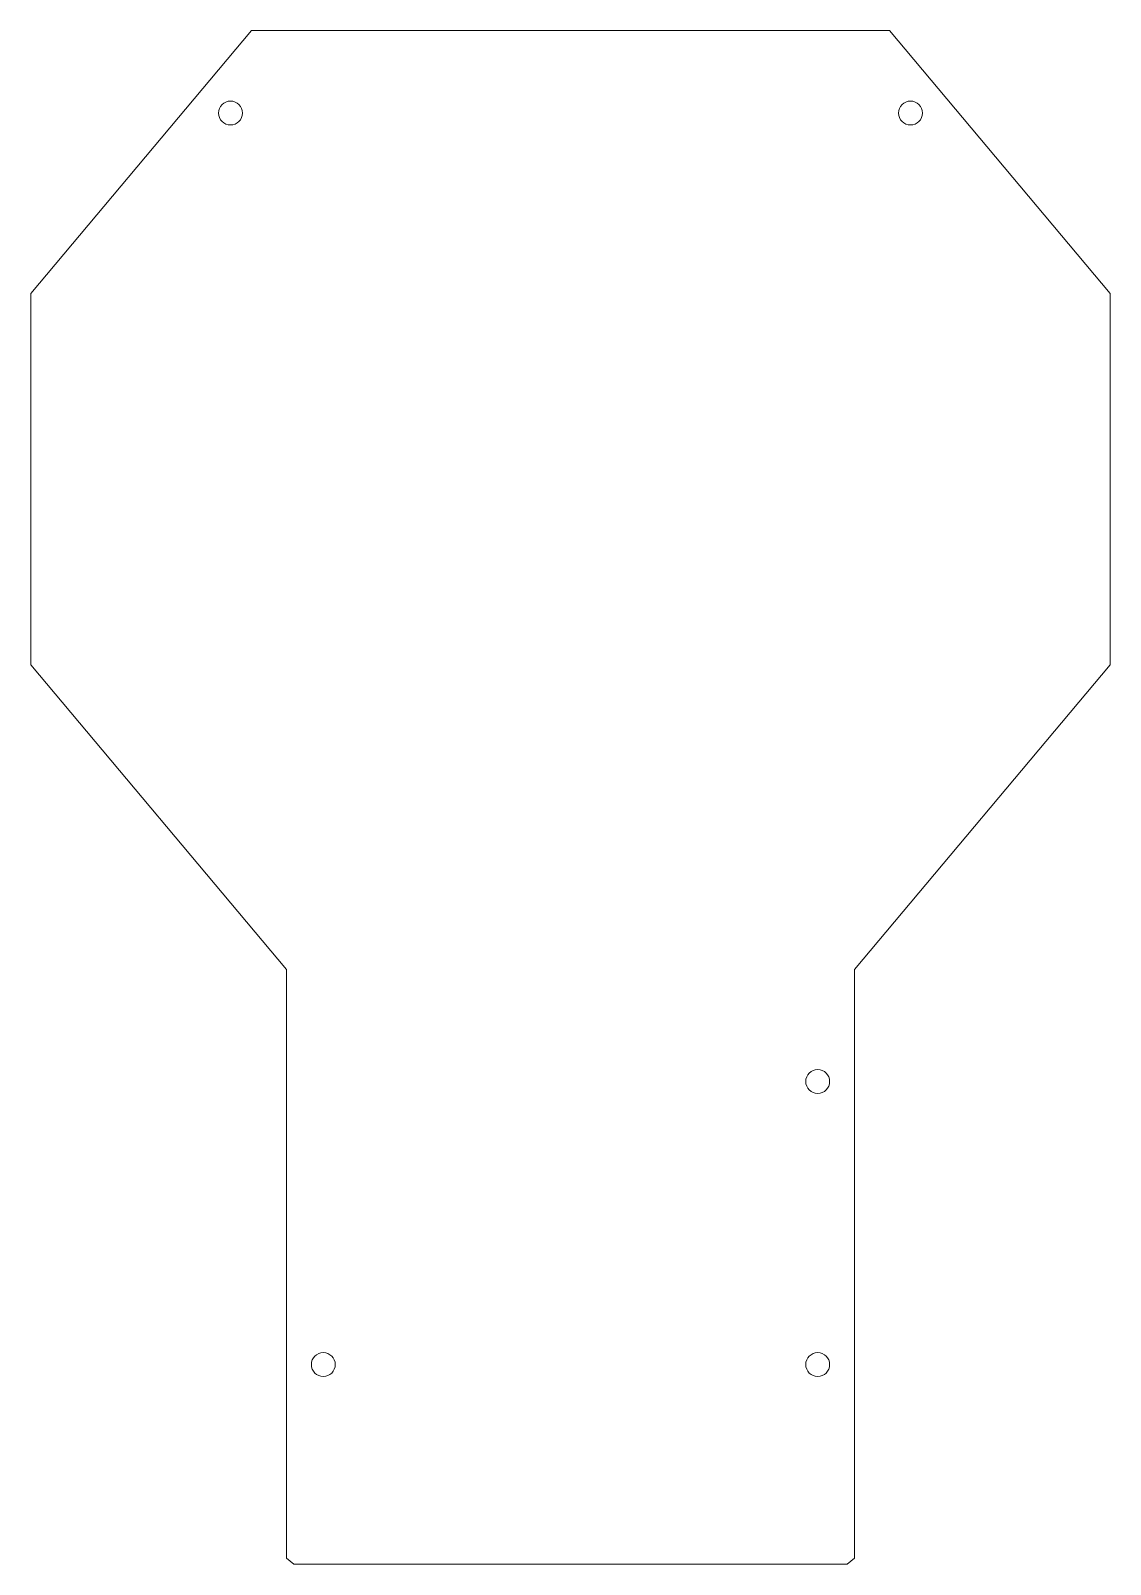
# Model space of a CAD drawing. Header units: millimetres. Extents: x 10 to 200, y 13 to 283.
import ezdxf

# ---------------------------------------------------------------- set-up
doc = ezdxf.new("R2010")
doc.units = ezdxf.units.MM

msp = doc.modelspace()

# ---------------------------------------------------------------- linework, layer by layer
at = {"color": 7, "linetype": 'Continuous', "lineweight": 15}
for p, q in [((9.7, 236.37), (48.53, 282.66)), ((48.53, 282.66), (160.86, 282.66)), ((160.86, 282.66), (199.7, 236.37)), ((9.7, 170.99), (9.7, 236.37)), ((199.7, 236.37), (199.7, 170.99)), ((54.7, 117.36), (9.7, 170.99)), ((199.7, 170.99), (154.7, 117.36)), ((54.7, 13.76), (54.7, 117.36)), ((154.7, 117.36), (154.7, 13.76)), ((56.02, 12.66), (54.7, 13.76)), ((154.7, 13.76), (153.38, 12.66)), ((153.38, 12.66), (56.02, 12.66))]:
    msp.add_line(p, q, dxfattribs=at)
for centre in [(44.86, 268.16), (164.54, 268.16), (148.2, 97.66), (61.2, 47.82), (148.2, 47.82)]:
    msp.add_circle(centre, 2.1, dxfattribs=at)

doc.saveas('drawing.dxf')
